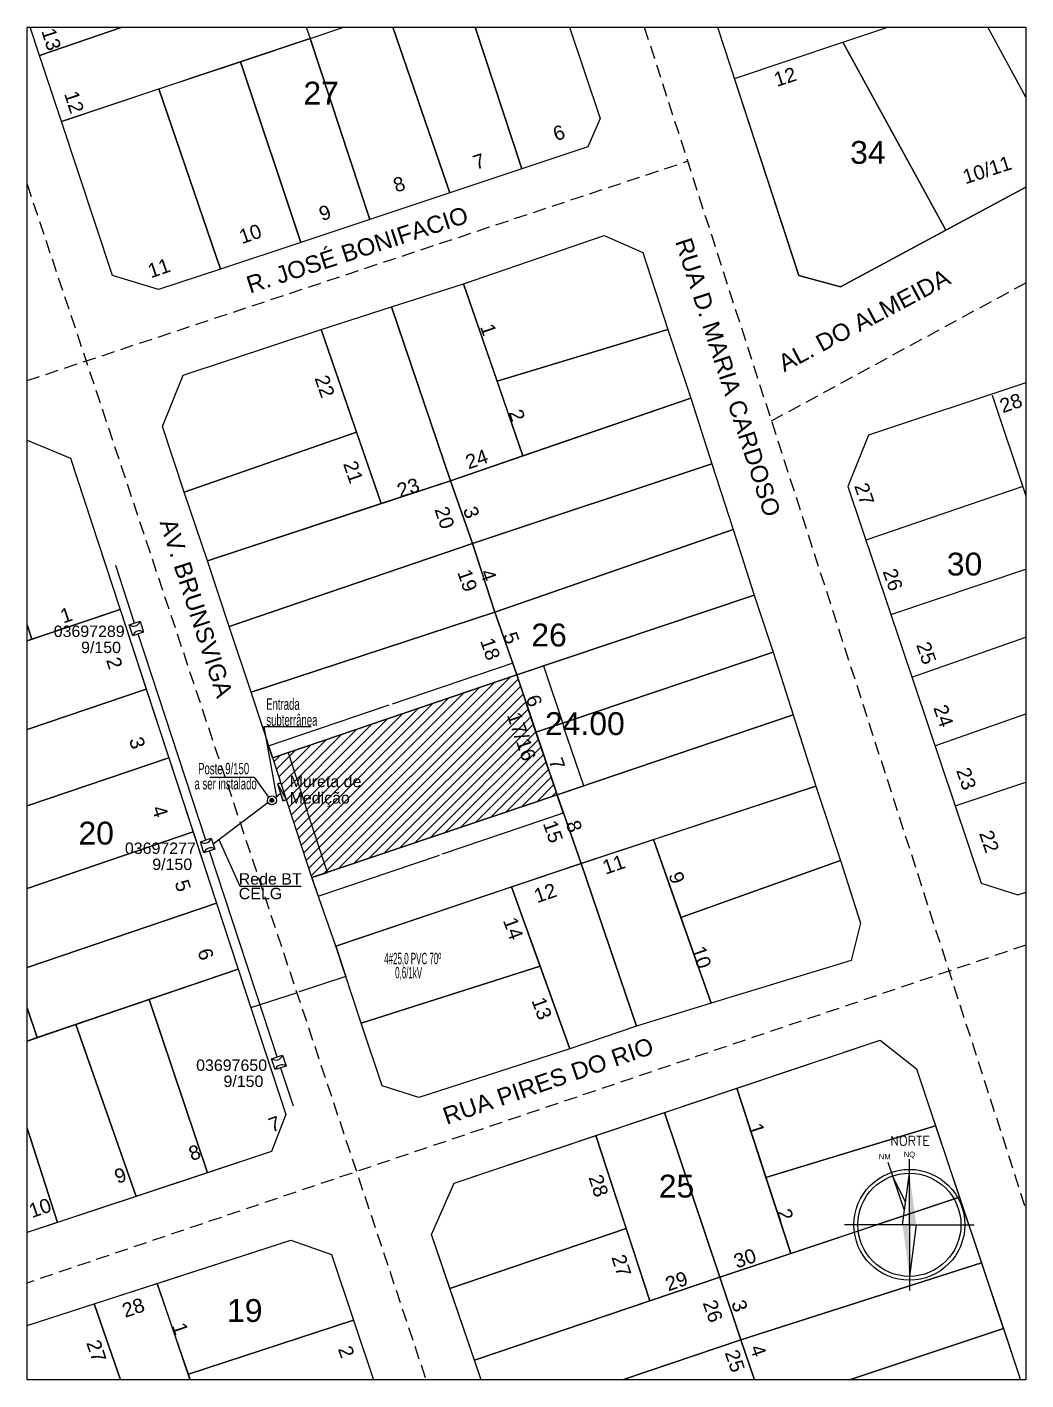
# Model space of a CAD drawing. Header units: inches. Extents: x -3 to 923, y -103 to 154.
# Drawn here: x 733.7 to 923.3, y -102.6 to 154.2 of the extents above; entities that cross this region are included whole.
import ezdxf
from ezdxf.enums import TextEntityAlignment as Align

# ---------------------------------------------------------------- set-up
doc = ezdxf.new("R2010")
doc.units = ezdxf.units.IN
doc.header["$LTSCALE"] = 10
doc.header["$MEASUREMENT"] = 0
doc.linetypes.add('HIDDEN', pattern=[0.375, 0.25, -0.125])
doc.layers.get('DEFPOINTS').update_dxf_attribs({"color": 8})
for name, color, linetype in [('Alvenaria', 8, 'Continuous'), ('carimbo', 7, 'Continuous'), ('Elétrico', 5, 'Continuous'), ('EQUIPAMENTOS', 2, 'Continuous'), ('projecao', 4, 'HIDDEN'), ('Telefonia', 3, 'Continuous'), ('Texto - Elétrica', 3, 'Continuous'), ('TXT', 7, 'Continuous')]:
    doc.layers.add(name, color=color, linetype=linetype)
doc.layers.add('Cota', color=7, linetype='Continuous', lineweight=25)
doc.layers.add('TEXTO', color=2, linetype='Continuous', lineweight=20)
doc.layers.add('VP', color=1, linetype='Continuous', plot=False)
doc.styles.add('Arial', font='arial.ttf')
doc.styles.add('ROMAND', font='arial.ttf')
doc.styles.add('ROMANT', font='romant')
doc.dimstyles.new('cotass', dxfattribs={"dimtxt": 0.1, "dimasz": 0.01, "dimexe": 0.01, "dimexo": 0, "dimgap": 0.01, "dimtad": 0, "dimtih": 1, "dimtoh": 1, "dimdec": 0, "dimlfac": 1000, "dimzin": 4, "dimdsep": 46, "dimtxsty": 'Arial', "dimblk": 'OBLIQUE', "dimcen": 0, "dimdle": 0.01, "dimclrd": 7, "dimclre": 7, "dimclrt": 2, "dimadec": 0, "dimazin": 1, "dimtfac": 1, "dimtdec": 0, "dimtix": 1, "dimtofl": 0, "dimtmove": 0, "dimatfit": 3, "dimldrblk": 'OPEN30', "dimfxl": 0, "dimtolj": 1, "dimtzin": 0, "dimlwd": -1, "dimarcsym": 0})

# ---------------------------------------------------------------- blocks, each defined once
blk = doc.blocks.new('_Oblique')
at = {"color": 0, "linetype": 'ByBlock', "lineweight": -2}
blk.add_line((-0.5, -0.5), (0.5, 0.5), dxfattribs=at)
blk = doc.blocks.new('*D51')
at = {"layer": 'Cota', "color": 7, "transparency": 16777216}
for p, q in [((825.91, 33.46), (803, 25.69)), ((779.58, 17.75), (802.49, 25.52))]:
    blk.add_line(p, q, dxfattribs=at)
at = {"layer": 'Cota', "color": 7, "lineweight": -2, "transparency": 16777216}
for p, q in [((826.66, 31.21), (825.9, 33.47)), ((780.35, 15.51), (779.59, 17.76))]:
    blk.add_line(p, q, dxfattribs=at)
at = {"layer": 'DEFPOINTS', "color": 0, "transparency": 16777216}
for p in [(825.9, 33.46), (826.66, 31.21), (780.35, 15.51)]:
    blk.add_point(p, dxfattribs=at)
at = {"layer": 'Cota', "color": 7, "transparency": 16777216, "xscale": 0.01, "yscale": 0.01, "zscale": 0.01}
for p, rotation in [((825.9, 33.46), 18.73597466963704), ((779.59, 17.75), 198.735974669637)]:
    blk.add_blockref('_Oblique', p, dxfattribs=dict(at, rotation=rotation))
at = {"layer": 'Cota', "color": 2, "transparency": 16777216, "insert": (802.75, 25.61), "char_height": 0.15, "attachment_point": 5, "style": 'Arial'}
blk.add_mtext('\\A1;45,31', dxfattribs=at)
blk = doc.blocks.new('_Open30')
at = {"color": 0, "linetype": 'ByBlock', "lineweight": -2}
for p, q in [((-1, 0), (0, 0)), ((0, 0), (-1, 0)), ((0, 0), (-1, 0))]:
    blk.add_line(p, q, dxfattribs=at)
blk = doc.blocks.new('*D52')
at = {"layer": 'Cota', "color": 7, "lineweight": -2, "transparency": 16777216}
for p, q in [((834.31, 8.46), (835.5, 4.95)), ((787.8, -7.24), (788.99, -10.76))]:
    blk.add_line(p, q, dxfattribs=at)
at = {"layer": 'Cota', "color": 7, "transparency": 16777216}
for p, q in [((835.51, 4.96), (812.49, -2.81)), ((788.98, -10.75), (811.99, -2.98))]:
    blk.add_line(p, q, dxfattribs=at)
at = {"layer": 'DEFPOINTS', "color": 0, "transparency": 16777216}
for p in [(834.31, 8.46), (787.8, -7.24), (788.99, -10.75)]:
    blk.add_point(p, dxfattribs=at)
at = {"layer": 'Cota', "color": 7, "transparency": 16777216, "xscale": 0.01, "yscale": 0.01, "zscale": 0.01}
for p, rotation in [((835.5, 4.96), 18.65983298043288), ((788.99, -10.75), 198.6598329804329)]:
    blk.add_blockref('_Oblique', p, dxfattribs=dict(at, rotation=rotation))
at = {"layer": 'Cota', "color": 2, "transparency": 16777216, "insert": (812.24, -2.89), "char_height": 0.15, "attachment_point": 5, "style": 'Arial'}
blk.add_mtext('\\A1;45,31', dxfattribs=at)
blk = doc.blocks.new('*D53')
at = {"layer": 'Cota', "color": 7, "lineweight": -2, "transparency": 16777216}
for p, q in [((780.35, 15.51), (783.3, 16.47)), ((787.8, -7.24), (790.74, -6.28))]:
    blk.add_line(p, q, dxfattribs=at)
at = {"layer": 'Cota', "color": 7, "transparency": 16777216}
for p, q in [((783.28, 16.48), (786.98, 5.18)), ((790.74, -6.29), (787.04, 5.01))]:
    blk.add_line(p, q, dxfattribs=at)
at = {"layer": 'DEFPOINTS', "color": 0, "transparency": 16777216}
for p in [(780.35, 15.51), (787.8, -7.24), (790.73, -6.28)]:
    blk.add_point(p, dxfattribs=at)
at = {"layer": 'Cota', "color": 7, "transparency": 16777216, "xscale": 0.01, "yscale": 0.01, "zscale": 0.01}
for p, rotation in [((783.29, 16.47), 108.1274610038358), ((790.73, -6.28), 288.1274610038358)]:
    blk.add_blockref('_Oblique', p, dxfattribs=dict(at, rotation=rotation))
at = {"layer": 'Cota', "color": 2, "transparency": 16777216, "insert": (787.01, 5.09), "char_height": 0.15, "attachment_point": 5, "style": 'Arial'}
blk.add_mtext('\\A1;24.00', dxfattribs=at)
blk = doc.blocks.new('*D54')
at = {"layer": 'Cota', "color": 7, "lineweight": -2, "transparency": 16777216}
for p, q in [((792.34, -20.24), (794.23, -26.01)), ((774.31, -26.16), (776.21, -31.93))]:
    blk.add_line(p, q, dxfattribs=at)
at = {"layer": 'Cota', "color": 7, "transparency": 16777216}
for p, q in [((794.24, -26), (785.39, -28.9)), ((776.19, -31.92), (785.04, -29.02))]:
    blk.add_line(p, q, dxfattribs=at)
at = {"layer": 'DEFPOINTS', "color": 0, "transparency": 16777216}
for p in [(792.34, -20.24), (774.31, -26.16), (776.2, -31.92)]:
    blk.add_point(p, dxfattribs=at)
at = {"layer": 'Cota', "color": 7, "transparency": 16777216, "xscale": 0.01, "yscale": 0.01, "zscale": 0.01}
for p, rotation in [((794.23, -26), 18.17298431495069), ((776.2, -31.92), 198.1729843149507)]:
    blk.add_blockref('_Oblique', p, dxfattribs=dict(at, rotation=rotation))
at = {"layer": 'Cota', "color": 2, "transparency": 16777216, "insert": (785.22, -28.96), "char_height": 0.1, "attachment_point": 5, "style": 'Arial'}
blk.add_mtext('\\A1;17,00', dxfattribs=at)

msp = doc.modelspace()

# ---------------------------------------------------------------- hatches: boundary and pattern name
at = {"layer": 'carimbo'}
h = msp.add_hatch(dxfattribs=at)
h.set_pattern_fill('ANSI31', color=253, scale=10.832384, style=0)
h.set_pattern_definition([(45, (23.1369, -478.4513), (-0.9574565, 0.9574565), [])])
h.paths.add_polyline_path([(787.8016, -7.2426), (780.3544, 15.5054), (826.6628, 31.2124), (834.3132, 8.4644)])
at = {"layer": 'TXT'}
msp.add_hatch(color=3, dxfattribs=at).paths.add_polyline_path([(779.8432, 7.4169, 1), (780.5693, 7.4169, 1)])
at = {"layer": 'VP'}
msp.add_hatch(color=2, dxfattribs=at).paths.add_polyline_path([(782.9553, 7.5215), (781.2457, 10.5556), (782.2826, 7.3068)])

# ---------------------------------------------------------------- linework, layer by layer
at = {"layer": 'Alvenaria'}
for p, q in [((787.6285, 21.4), (778.6521, 21.4)), ((778.6521, 21.4), (781.0672, 8.1086)), ((768.4317, 11.8064), (776.8685, 11.8064)), ((776.8685, 11.8064), (779.589, 8.005)), ((779.9434, 7.6673), (780.2063, 7.4169))]:
    msp.add_line(p, q, dxfattribs=at)
msp.add_lwpolyline([(785.7309, -8.9305), (774.1587, -8.9305), (770.1904, -0.0491)], dxfattribs=at)
at = {"layer": 'carimbo'}
for p, q in [((916.9101, 84.2911), (923.308, 65.1784)), ((922.714, 66.9529), (892.9057, 56.8054)), ((897.6539, 42.6878), (923.308, 51.2754)), ((901.6516, 30.8016), (923.308, 38.3629)), ((906.0341, 17.7711), (923.308, 23.8252)), ((909.8566, 6.4058), (923.308, 10.8981)), ((900.2503, -70.386), (897.1419, -61.3262)), ((901.1897, -73.1239), (901.1897, -60.6512)), ((901.1897, -73.1239), (901.1897, -60.6512)), ((900.4648, -68.7773), (898.0147, -63.87)), ((899.8852, -73.1239), (901.1897, -63.3405)), ((899.8852, -73.1239), (901.1897, -63.3405)), ((901.1897, -73.1239), (888.8904, -73.1239)), ((902.4941, -73.1239), (901.1897, -82.9074)), ((901.1897, -73.1239), (901.1897, -85.5967)), ((902.4941, -73.1239), (901.1897, -82.9074)), ((901.1897, -73.1239), (901.1897, -85.5967)), ((901.1897, -73.1239), (913.4889, -73.1239))]:
    msp.add_line(p, q, dxfattribs=at)
for points in [[(733.7413, 154.16), (923.308, 154.16), (923.308, -102.5676), (733.7413, -102.5676)], [(774.2205, 147.5793), (787.4631, 151.9935), (798.7939, 117.6658), (785.6688, 113.3016), (774.2205, 147.5793), (774.2205, 147.5793), (774.2205, 147.5793)], [(867.968, 144.3908), (888.5501, 151.2922), (908.0919, 115.6105), (888.1366, 104.8726), (880.2154, 107.0391), (867.968, 144.3908), (867.968, 144.3908), (867.968, 144.3908)], [(758.764, 142.4272), (774.2205, 147.5793), (785.6688, 113.3016), (770.4322, 108.2354), (758.764, 142.4272), (758.764, 142.4272), (758.764, 142.4272)], [(740.2509, 136.2562), (758.764, 142.4272), (770.4322, 108.2354), (758.6896, 104.331), (749.956, 107.0391), (740.2509, 136.2562), (740.2509, 136.2562), (740.2509, 136.2562)], [(822.9504, 86.9797), (816.5751, 105.4142), (843.2499, 114.6218), (850.6295, 111.372), (855.3686, 96.7483), (822.9504, 86.9797), (822.9504, 86.9797), (822.9504, 86.9797)], [(827.858, 72.7885), (814.0702, 68.0425), (802.8993, 101.0813), (816.5751, 105.4142), (827.858, 72.7885), (827.858, 72.7885), (827.858, 72.7885)], [(814.0702, 68.0425), (800.932, 63.721), (789.5619, 96.7483), (802.8993, 101.0813), (814.0702, 68.0425), (814.0702, 68.0425), (814.0702, 68.0425)], [(789.5619, 96.7483), (796.2662, 77.2739), (763.5642, 65.876), (759.4343, 78.3333), (763.3611, 88.0824), (789.5619, 96.7483), (789.5619, 96.7483), (789.5619, 96.7483)], [(827.858, 72.7885), (822.9504, 86.9797), (855.3686, 96.7483), (859.7016, 83.7495), (827.858, 72.7885), (827.858, 72.7885), (827.858, 72.7885)], [(818.2677, 56.1269), (814.0702, 68.0425), (859.7016, 83.7495), (863.696, 71.2922), (818.2677, 56.1269), (818.2677, 56.1269), (818.2677, 56.1269)], [(796.2662, 77.2739), (800.932, 63.721), (767.9648, 52.8772), (763.5642, 65.876), (796.2662, 77.2739), (796.2662, 77.2739), (796.2662, 77.2739)], [(822.533, 43.128), (818.2677, 56.1269), (863.696, 71.2922), (867.7582, 58.835), (822.533, 43.128), (822.533, 43.128), (822.533, 43.128)], [(814.0702, 68.0425), (818.2677, 56.1269), (772.0947, 40.4199), (767.9648, 52.8772), (814.0702, 68.0425), (814.0702, 68.0425), (814.0702, 68.0425)], [(826.6628, 31.2124), (822.533, 43.128), (867.7582, 58.835), (871.7526, 46.3777), (826.6628, 31.2124), (826.6628, 31.2124), (826.6628, 31.2124)], [(818.2677, 56.1269), (822.533, 43.128), (776.2922, 27.9627), (772.0947, 40.4199), (818.2677, 56.1269), (818.2677, 56.1269), (818.2677, 56.1269)], [(830.314, 20.3557), (826.6628, 31.2124), (871.7526, 46.3777), (875.3408, 35.5453), (830.314, 20.3557), (830.314, 20.3557), (830.314, 20.3557)], [(822.533, 43.128), (826.6628, 31.2124), (780.3544, 15.5054), (776.2922, 27.9627), (822.533, 43.128), (822.533, 43.128), (822.533, 43.128)], [(834.3132, 8.4644), (830.314, 20.3557), (875.3408, 35.5453), (879.1322, 23.6297), (834.3132, 8.4644), (834.3132, 8.4644), (834.3132, 8.4644)], [(838.9169, -4.5345), (834.3132, 8.4644), (879.1322, 23.6297), (883.4651, 10.0892), (838.9169, -4.5345), (838.9169, -4.5345), (838.9169, -4.5345)], [(834.3132, 8.4644), (838.9169, -4.5345), (792.3377, -20.2414), (787.8016, -7.2426), (834.3132, 8.4644), (834.3132, 8.4644), (834.3132, 8.4644)], [(857.8236, -14.819), (852.6076, -0.0403), (883.4651, 10.0892), (888.1366, -3.9929), (857.8236, -14.819), (857.8236, -14.819), (857.8236, -14.819)], [(838.9169, -4.5345), (852.6076, -0.0403), (863.5606, -31.0738), (849.4108, -35.4068), (838.9169, -4.5345), (838.9169, -4.5345), (838.9169, -4.5345)], [(825.7085, -8.9885), (838.9169, -4.5345), (849.4108, -35.4068), (836.7505, -39.7397), (825.7085, -8.9885), (825.7085, -8.9885), (825.7085, -8.9885)], [(863.5606, -31.0738), (857.8236, -14.819), (888.1366, -3.9929), (891.9279, -15.9085), (890.1677, -22.9495), (863.5606, -31.0738), (863.5606, -31.0738), (863.5606, -31.0738)], [(825.7085, -8.9885), (831.1127, -24.0387), (797.1446, -34.8651), (792.3377, -20.2414), (825.7085, -8.9885), (825.7085, -8.9885), (825.7085, -8.9885)], [(756.9338, -30.3464), (773.7981, -24.5931), (782.8593, -52.197), (780.1513, -59.238), (767.9958, -63.255), (756.9338, -30.3464), (756.9338, -30.3464), (756.9338, -30.3464)], [(831.1127, -24.0387), (836.7505, -39.7397), (808.1123, -48.9472), (801.139, -46.7808), (797.1446, -34.8651), (831.1127, -24.0387), (831.1127, -24.0387), (831.1127, -24.0387)], [(743.0122, -35.0958), (756.9338, -30.3464), (767.9958, -63.255), (754.4365, -67.7359), (743.0122, -35.0958), (743.0122, -35.0958), (743.0122, -35.0958)], [(873.9749, -64.1385), (868.469, -47.2212), (895.6515, -38.1149), (902.5572, -43.5311), (906.1657, -54.3341), (873.9749, -64.1385), (873.9749, -64.1385), (873.9749, -64.1385)], [(878.6718, -78.5738), (865.1855, -83.0693), (854.6856, -51.8388), (868.469, -47.2212), (878.6718, -78.5738), (878.6718, -78.5738), (878.6718, -78.5738)], [(865.1855, -83.0693), (851.9222, -87.5483), (841.6931, -56.1914), (854.6856, -51.8388), (865.1855, -83.0693), (865.1855, -83.0693), (865.1855, -83.0693)], [(841.6931, -56.1914), (847.4499, -73.8388), (814.0025, -85.2357), (810.4819, -74.945), (814.8149, -65.1958), (841.6931, -56.1914), (841.6931, -56.1914), (841.6931, -56.1914)], [(878.6718, -78.5738), (873.9749, -64.1385), (906.1657, -54.3341), (910.6967, -67.8988), (878.6718, -78.5738), (878.6718, -78.5738), (878.6718, -78.5738)], [(869.1799, -94.9849), (865.1855, -83.0693), (910.6967, -67.8988), (914.8547, -80.3467), (869.1799, -94.9849), (869.1799, -94.9849), (869.1799, -94.9849)], [(847.4499, -73.8388), (851.9222, -87.5483), (818.649, -98.7848), (814.0025, -85.2357), (847.4499, -73.8388), (847.4499, -73.8388), (847.4499, -73.8388)], [(764.3766, -101.4843), (758.4484, -84.2388), (783.8072, -76.0282), (791.5253, -78.7363), (795.6856, -91.206), (764.3766, -101.4843), (764.3766, -101.4843), (764.3766, -101.4843)]]:
    msp.add_lwpolyline(points, close=True, dxfattribs=at)
for points in [[(751.7614, 154.16), (736.077, 148.7438), (734.3038, 154.16)], [(786.741, 154.16), (787.4631, 151.9935), (740.2509, 136.2562), (736.077, 148.7438), (751.7614, 154.16)], [(803.1518, 154.16), (813.9485, 122.7047), (798.7939, 117.6658), (787.4631, 151.9935), (793.8755, 154.16)], [(818.7924, 154.16), (827.6212, 127.2509), (813.9485, 122.7047), (803.1518, 154.16)], [(836.7021, 154.16), (842.5052, 136.8281), (840.1356, 131.4119), (827.6212, 127.2509), (818.7924, 154.16)], [(864.7647, 154.16), (880.2154, 107.0391), (888.1366, 104.8726), (923.308, 123.7983)], [(923.308, 123.7983), (908.0919, 115.6105), (888.5501, 151.2922), (897.1023, 154.16)], [(923.308, 140.8491), (916.0528, 154.16)], [(923.308, 86.6382), (893.4174, 76.7084), (889.4906, 66.9593), (914.8113, -8.3258), (921.7847, -10.4923), (923.308, -10.0097)], [(733.7413, 75.7719), (741.9671, 72.3755), (751.3956, 43.6528), (734.6732, 38.0001), (733.7413, 40.7359)], [(733.7413, 75.7719), (741.9671, 72.3755), (782.8593, -52.197), (780.1513, -59.238), (733.7413, -74.5749)], [(733.7413, 37.6851), (751.3956, 43.6528), (756.3636, 28.5186), (733.7413, 20.8586)], [(733.7413, 40.7359), (734.6732, 38.0001), (733.7413, 37.6851)], [(733.7413, 20.8586), (756.3636, 28.5186), (760.6436, 15.4801), (733.7413, 6.3534)], [(733.7413, 6.3534), (760.6436, 15.4801), (765.2567, 1.4233), (733.7413, -9.2863)], [(733.7413, -9.2863), (765.2567, 1.4233), (769.6917, -12.0836), (733.7413, -24.3209)], [(733.7413, -24.3209), (769.6917, -12.0836), (773.7981, -24.5931), (735.6791, -37.5976), (733.7413, -31.9378)], [(733.7413, -31.9378), (735.6791, -37.5976), (733.7499, -38.2615)], [(733.7413, -38.2645), (743.0122, -35.0958), (754.4365, -67.7359), (739.4959, -72.6732), (733.7413, -54.786)], [(819.9449, -102.5676), (810.4819, -74.945), (814.8149, -65.1958), (895.6515, -38.1149), (902.5572, -43.5311), (922.2771, -102.5676)], [(733.7413, -54.786), (739.4959, -72.6732), (733.7413, -74.5749)], [(733.7413, -92.2384), (783.8072, -76.0282), (791.5253, -78.7363), (799.4762, -102.5676)], [(871.7865, -102.5676), (869.1799, -94.9849), (914.8547, -80.3467), (919.0194, -92.8149), (889.8485, -102.5676)], [(751.4781, -102.5676), (746.4895, -88.1108), (758.4484, -84.2388), (764.61, -102.5676)], [(819.9449, -102.5676), (818.649, -98.7848), (865.1855, -83.0693), (869.1799, -94.9849), (846.7261, -102.5676)], [(733.7413, -92.2384), (746.4895, -88.1108), (751.4624, -102.5676)], [(764.7307, -102.5676), (764.3766, -101.4843), (795.6856, -91.206), (799.4762, -102.5676)], [(846.7261, -102.5676), (869.1799, -94.9849), (871.7865, -102.5676)], [(889.8485, -102.5676), (919.0194, -92.8149), (922.2771, -102.5676)]]:
    msp.add_lwpolyline(points, dxfattribs=at)
at = {"layer": 'carimbo', "color": 5}
msp.add_lwpolyline([(787.8016, -7.2426), (780.3544, 15.5054), (826.6628, 31.2124), (834.3132, 8.4644), (787.8016, -7.2426)], dxfattribs=at)
at = {"layer": 'carimbo'}
for radius in [10.5188, 9.7835]:
    msp.add_circle((901.1897, -73.1239), radius, dxfattribs=at)
for points in [[(901.1897, -73.1239), (902.4941, -73.1239), (901.1897, -63.3405), (901.1897, -73.1239)], [(902.4941, -73.1239), (901.1897, -73.1239), (901.1897, -63.3405)], [(901.1897, -73.1239), (902.4941, -73.1239), (901.1897, -63.3405), (901.1897, -73.1239)], [(902.4941, -73.1239), (901.1897, -73.1239), (901.1897, -63.3405)], [(899.8852, -73.1239), (901.1897, -73.1239), (901.1897, -82.9074)], [(899.8852, -73.1239), (901.1897, -73.1239), (901.1897, -82.9074)]]:
    msp.add_solid(points, dxfattribs=at)
at = {"layer": 'Cota', "color": 7}
for p, q in [((826.6628, 31.2124), (831.7329, 32.9175)), ((831.7202, 32.9238), (835.5195, 21.6269)), ((839.377, 10.1568), (835.5777, 21.4537)), ((834.3132, 8.4644), (839.3833, 10.1695))]:
    msp.add_line(p, q, dxfattribs=at)
at = {"layer": 'Elétrico'}
for p, q in [((767.6707, -0.1143), (754.8325, 38.9955)), ((769.0378, -0.8057), (779.4516, 7.0202)), ((781.1846, -41.2826), (768.3464, -2.1727))]:
    msp.add_line(p, q, dxfattribs=at)
for points in [[(755.186, 41.3917), (755.8617, 39.3333), (753.8033, 38.6576), (753.1276, 40.716)], [(768.6999, 0.2235), (769.3756, -1.8349), (767.3172, -2.5106), (766.6415, -0.4522)], [(782.2138, -40.9447), (782.8895, -43.0031), (780.8311, -43.6788), (780.1554, -41.6204)]]:
    msp.add_lwpolyline(points, close=True, dxfattribs=at)
for centre, start, end in [((753.9034, 41.8258), 235.042882, 341.303087), ((755.0859, 38.2236), 55.042882, 161.303087), ((767.4173, 0.6576), 235.042882, 341.303087), ((768.5998, -2.9446), 55.042882, 161.303087), ((780.9312, -40.5107), 235.042882, 341.303087), ((782.1137, -44.1129), 55.042882, 161.303087)]:
    msp.add_arc(centre, 1.354, start, end, dxfattribs=at)
at = {"layer": 'projecao'}
for points in [[(850.875, 154.16), (923.308, -70.2283)], [(733.7413, 87.0689), (859.0923, 128.7039)], [(733.7413, 124.3752), (809.4554, -102.5676)], [(875.0023, 79.4165), (923.308, 105.6458)], [(923.308, -20.0509), (733.7413, -84.1807)]]:
    msp.add_lwpolyline(points, dxfattribs=at)
at = {"layer": 'Telefonia', "color": 5}
msp.add_line((754.1568, 41.0539), (750.5761, 51.9621), dxfattribs=at)
at = {"layer": 'Texto - Elétrica', "color": 2}
for p, q in [((781.2457, 10.5556), (781.9185, 10.7703)), ((781.2457, 10.5556), (781.756, 10.7185)), ((781.2457, 10.5556), (782.2826, 7.3068)), ((782.2826, 7.3068), (782.9553, 7.5215))]:
    msp.add_line(p, q, dxfattribs=at)
at = {"layer": 'Texto - Elétrica', "color": 2, "linetype": 'HIDDEN', "ltscale": 0.5}
msp.add_line((780.8784, 7.9415), (781.8153, 8.7708), dxfattribs=at)
at = {"layer": 'Texto - Elétrica', "color": 5}
msp.add_line((781.8603, -43.341), (784.2298, -50.5593), dxfattribs=at)
at = {"layer": 'TXT', "color": 3}
for radius in [0.8526, 0.363]:
    msp.add_circle((780.2063, 7.4169), radius, dxfattribs=at)
at = {"layer": 'VP', "color": 2}
msp.add_line((781.2457, 10.5556), (782.9553, 7.5215), dxfattribs=at)

# ---------------------------------------------------------------- block references
at = {"layer": 'Cota', "color": 7, "xscale": 0.01, "yscale": 0.01, "zscale": 0.01}
for p, rotation in [((831.7234, 32.9143), 108.5882823860836), ((839.3738, 10.1663), 288.5882823860836)]:
    msp.add_blockref('_Oblique', p, dxfattribs=dict(at, rotation=rotation))

# ---------------------------------------------------------------- texts
at = {"layer": 'carimbo'}
for tag, height, style, p in [('NORTE', 1.75797, 'ROMANT', (901.3109, -58.0708)), ('NM', 1.03991, 'ROMAND', (896.503, -60.7179)), ('NQ', 1.03991, 'ROMAND', (901.1978, -60.2873))]:
    msp.add_attdef(tag, text='NM', height=height, dxfattribs=dict(at, style=style)).set_placement(p, align=Align.CENTER)
at = {"layer": 'EQUIPAMENTOS', "style": 'Arial'}
for s, p in [('03697289', (738.7983, 38.4139)), ('9/150', (743.9906, 35.3639)), ('Mureta de', (783.5608, 9.9282)), ('Medição', (783.5608, 6.806)), ('03697277', (752.3123, -2.7543)), ('9/150', (757.5045, -5.8043)), ('Rede BT', (773.916, -8.5797)), ('CELG', (773.916, -11.3427)), ('03697650', (765.8262, -43.9226)), ('9/150', (771.0184, -46.9725))]:
    msp.add_text(s, height=2.16648, dxfattribs=at).set_placement(p)
for s, height, width, p in [('Entrada', 2.16648, 0.6, (779.1241, 24.5981)), ('subterrânea', 2.166477, 0.6, (779.1541, 21.5694)), ('Poste 9/150', 2.166477, 0.6, (766.2042, 12.3598)), ('a ser instalado', 2.166477, 0.6, (765.5209, 9.4911)), ('4#25,0 PVC 70º', 2.166477, 0.5, (801.5229, -23.6844)), ('0,6/1kV', 2.16648, 0.5, (803.5923, -26.3559))]:
    msp.add_text(s, height=height, dxfattribs=dict(at, width=width)).set_placement(p)
at = {"layer": 'TEXTO', "style": 'Arial'}
for s, height, rotation, p in [('13', 2.7081, 288, (736.4152, 153.4255)), ('12', 2.7081, 18, (876.0179, 142.786)), ('12', 2.7081, 288, (740.7481, 141.5098)), ('6', 2.7081, 19, (834.1279, 132.4666)), ('7', 2.7081, 19, (818.9625, 127.0504)), ('10/11', 2.7081, 18, (911.8276, 124.3255)), ('8', 2.7081, 19, (803.7972, 122.7175)), ('R. JOSÉ BONIFACIO', 3.249715, 18, (776.0321, 103.5839)), ('9', 2.7081, 19, (789.7151, 117.3013)), ('10', 2.7081, 19, (774.5498, 112.9683)), ('RUA D. MARIA CARDOSO', 3.249715, 288, (856.6833, 113.4753)), ('11', 2.7081, 19, (757.2179, 106.4689)), ('AL. DO ALMEIDA', 3.249715, 28, (877.4277, 88.6385)), ('1', 2.7081, 289, (819.6895, 97.2899)), ('22', 2.7081, 289, (788.2755, 87.5408)), ('28', 2.7081, 19, (918.9026, 80.8598)), ('2', 2.7081, 289, (825.1056, 81.0414)), ('24', 2.7081, 19, (817.523, 70.209)), ('21', 2.7081, 289, (793.6917, 71.2922)), ('23', 2.7081, 19, (804.5241, 64.7928)), ('27', 2.7081, 289, (890.6765, 67.1069)), ('20', 2.7081, 289, (811.0235, 62.6263)), ('3', 2.7081, 289, (816.4397, 62.6263)), ('AV. BRUNSVIGA', 3.249715, 288, (758.8734, 60.1798)), ('26', 2.7081, 289, (896.0927, 50.8583)), ('19', 2.7081, 289, (815.3565, 50.7107)), ('4', 2.7081, 289, (819.6895, 50.7107)), ('1', 2.7081, 19, (740.6131, 40.9615)), ('5', 2.7081, 289, (824.0224, 38.7951)), ('18', 2.7081, 289, (819.6895, 37.7118)), ('25', 2.7081, 289, (902.4521, 36.9196)), ('2', 2.7081, 288, (748.7112, 34.0625)), ('6', 2.7081, 289, (828.3554, 26.8794)), ('17/16', 2.7081, 289, (824.7746, 23.5855)), ('24', 2.7081, 289, (905.7018, 25.004)), ('3', 2.7081, 288, (753.0442, 18.8972)), ('7', 2.7081, 289, (832.6883, 14.9638)), ('23', 2.7081, 289, (910.0348, 13.0883)), ('4', 2.7081, 288, (757.3771, 5.8983)), ('15', 2.7081, 289, (831.6051, 3.0482)), ('8', 2.7081, 289, (835.938, 3.0482)), ('22', 2.7081, 289, (914.3677, 1.1727)), ('11', 2.7081, 19, (843.5207, -6.701)), ('5', 2.7081, 288, (761.7101, -8.1838)), ('9', 2.7081, 289, (855.4363, -6.701)), ('12', 2.7081, 19, (830.5218, -12.1171)), ('14', 2.7081, 290, (824.0224, -15.3669)), ('10', 2.7081, 289, (859.7693, -20.7831)), ('6', 2.7081, 288, (766.043, -21.1827)), ('13', 2.7081, 290, (829.4386, -30.5322)), ('RUA PIRES DO RIO', 3.249715, 19, (813.3577, -54.1642)), ('7', 2.7081, 19, (780.1433, -55.6305)), ('1', 2.7081, 288, (870.6017, -54.3634)), ('8', 2.7081, 19, (764.978, -61.0467)), ('9', 2.7081, 19, (750.8959, -65.3797)), ('28', 2.7081, 288, (840.271, -64.1126)), ('10', 2.7081, 19, (734.6473, -71.8791)), ('2', 2.7081, 288, (876.0179, -70.612)), ('27', 2.7081, 288, (844.6039, -79.2779)), ('30', 2.7081, 19, (868.4352, -81.4444)), ('29', 2.7081, 19, (855.4363, -85.7774)), ('28', 2.7081, 19, (752.3467, -90.8046)), ('26', 2.7081, 289, (861.9358, -87.9438)), ('3', 2.7081, 289, (867.3519, -87.9438)), ('1', 2.7081, 289, (761.1946, -92.2768)), ('27', 2.7081, 289, (744.946, -95.5265)), ('2', 2.7081, 289, (792.7078, -96.6636)), ('25', 2.7081, 289, (866.1225, -97.4008)), ('4', 2.7081, 289, (870.8947, -96.4467))]:
    msp.add_text(s, height=height, rotation=rotation, dxfattribs=at).set_placement(p)
for s, p in [('27', (786.1865, 139.4513)), ('34', (889.949, 128.2135)), ('30', (908.2901, 50.0874)), ('26', (829.4386, 36.6286)), ('20', (743.4936, -0.9698)), ('25', (853.6287, -67.9536)), ('19', (771.6972, -91.5581))]:
    msp.add_text(s, height=4.33295, dxfattribs=at).set_placement(p)
at = {"layer": 'TEXTO', "insert": (839.6002, 21.9489), "char_height": 4.33295, "attachment_point": 5, "style": 'Arial'}
msp.add_mtext('\\A1;24.00', dxfattribs=at)

# ---------------------------------------------------------------- dimensions: what is measured, and where the dimension line sits
at = {"layer": 'Cota'}
for p1, p2, distance, text, picture, middle in [((780.3544, 15.5054), (826.6628, 31.2124), 2.3737, '45,31', '*D51', (802.7461, 25.6069)), ((780.3544, 15.5054), (787.8016, -7.2426), 3.0863, '24.00', '*D53', (787.0111, 5.0917)), ((834.3132, 8.4644), (787.8016, -7.2426), 3.7002, '45,31', '*D52', (812.2413, -2.8948))]:
    dim = msp.add_aligned_dim(p1=p1, p2=p2, distance=distance, text=text, dimstyle='cotass', override={"dimtxt": 0.15}, dxfattribs=at)
    dim.commit()
    dim.dimension.update_dxf_attribs({"geometry": picture, "text_midpoint": middle})
dim = msp.add_aligned_dim(p1=(792.3377, -20.2414), p2=(774.312, -26.1586), distance=6.0642, text='17,00', dimstyle='cotass', dxfattribs=at)
dim.commit()
dim.dimension.update_dxf_attribs({"geometry": '*D54', "text_midpoint": (785.2162, -28.9617)})

doc.saveas('drawing.dxf')
